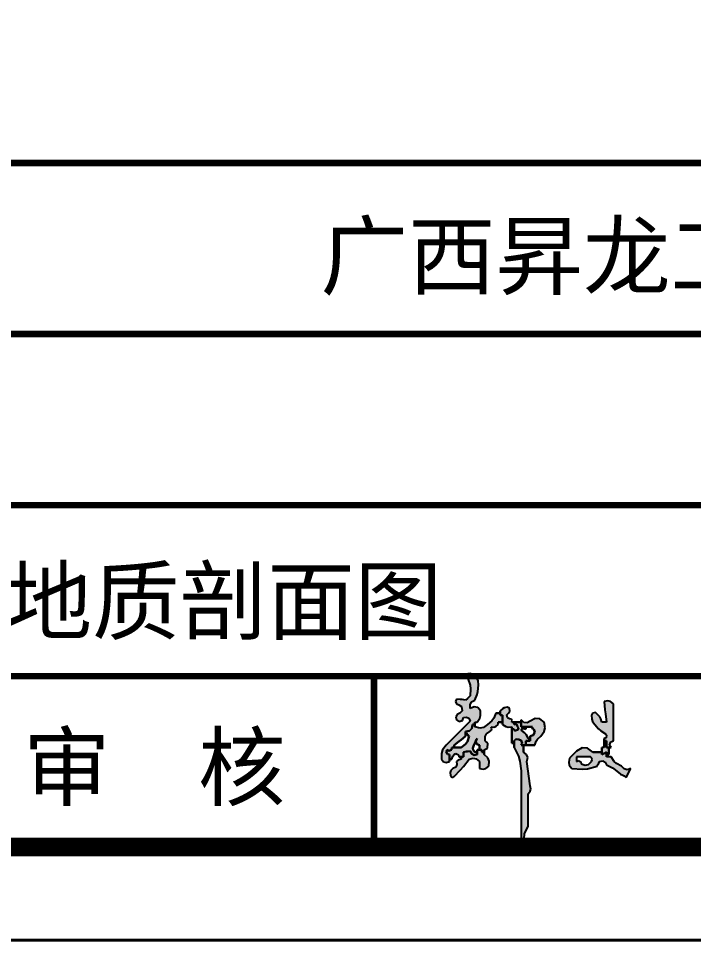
# Model space of a CAD drawing. Header units: millimetres. Extents: x -255 to 9196, y 129 to 426.
# Drawn here: x 2606.48 to 2642.75, y 129.26 to 178.88 of the extents above; entities that cross this region are included whole.
import ezdxf
from ezdxf.enums import TextEntityAlignment as Align

# ---------------------------------------------------------------- set-up
doc = ezdxf.new("R2010")
doc.units = ezdxf.units.MM
doc.layers.add('不打印', color=7, linetype='Continuous', plot=False)
doc.layers.add('地质-图框', color=7, linetype='Continuous')
doc.styles.add('LZ_PMT_LINE', font='SIMSUN_0.TTF', dxfattribs={"height": 2})
doc.styles.get("Standard").update_dxf_attribs({"font": 'simfang_0.ttf', "height": 2.5})

# ---------------------------------------------------------------- blocks, each defined once
blk = doc.blocks.new('zhengyi')
h = blk.add_hatch(color=256)
h.dxf.hatch_style = 1
h.paths.add_polyline_path([(256.6931, 181.627), (256.7081, 181.638), (256.7147, 181.6434), (256.7166, 181.6509), (256.7133, 181.6588), (256.7264, 181.6573), (256.735, 181.6602), (256.7446, 181.6692), (256.7446, 181.6734), (256.7446, 181.6755), (256.7446, 181.6797), (256.7654, 181.6797), (256.7654, 181.7109), (256.7613, 181.7109), (256.7592, 181.7109), (256.755, 181.7109), (256.755, 181.7213), (256.7342, 181.7213), (256.7253, 181.6975), (256.7171, 181.6857), (256.6977, 181.6692), (256.679, 181.6554), (256.6628, 181.6525), (256.6404, 181.6588), (256.6404, 181.6692), (256.63, 181.6692), (256.6264, 181.6519), (256.6161, 181.6415), (256.5987, 181.638), (256.5987, 181.6276), (256.6092, 181.6276), (256.6068, 181.6236), (256.6097, 181.6176), (256.6144, 181.6171), (256.6071, 181.5928), (256.5983, 181.5802), (256.5779, 181.5651), (256.5466, 181.5651), (256.5362, 181.5651), (256.5352, 181.5558), (256.5234, 181.5499), (256.5154, 181.5546), (256.5106, 181.5466), (256.5165, 181.5348), (256.5258, 181.5338), (256.5258, 181.513), (256.5362, 181.513), (256.5387, 181.5219), (256.5409, 181.5264), (256.5466, 181.5338), (256.5547, 181.5386), (256.5665, 181.5326), (256.5675, 181.5234), (256.5883, 181.5234), (256.5883, 181.5317), (256.5883, 181.5359), (256.5883, 181.5442), (256.6007, 181.5469), (256.607, 181.5479), (256.6196, 181.5494), (256.6259, 181.537), (256.6371, 181.5314), (256.6508, 181.5338), (256.6508, 181.5442), (256.6404, 181.5442), (256.633, 181.5545), (256.6316, 181.5633), (256.6352, 181.5755), (256.6414, 181.588), (256.6443, 181.5937), (256.6436, 181.5957), (256.6508, 181.6067), (256.6446, 181.5942), (256.6443, 181.5937), (256.6489, 181.58), (256.6612, 181.5755), (256.6612, 181.5546), (256.6717, 181.5546), (256.6717, 181.5505), (256.6717, 181.5484), (256.6717, 181.5442), (256.6821, 181.5442), (256.6821, 181.5546), (256.6966, 181.563), (256.6993, 181.5846), (256.6873, 181.5963), (256.6871, 181.6149)])
h.paths.add_polyline_path([(256.6664, 181.7317), (256.6531, 181.7455), (256.6375, 181.749), (256.6196, 181.7422), (256.6185, 181.7589), (256.6254, 181.7711), (256.6404, 181.7786), (256.6503, 181.8046), (256.6535, 181.8187), (256.656, 181.8463), (256.6549, 181.8678), (256.6476, 181.881), (256.63, 181.8932), (256.6219, 181.9001), (256.6087, 181.8975), (256.6039, 181.888), (256.6016, 181.884), (256.6045, 181.8781), (256.6092, 181.8776), (256.6189, 181.8476), (256.6211, 181.831), (256.6196, 181.7995), (256.6112, 181.7911), (256.6071, 181.787), (256.5987, 181.7786), (256.5822, 181.7817), (256.5738, 181.7827), (256.5571, 181.7838), (256.553, 181.7734), (256.5573, 181.7625), (256.5675, 181.7578), (256.5804, 181.7507), (256.5831, 181.7317), (256.5727, 181.7213), (256.5602, 181.715), (256.5547, 181.7038), (256.5571, 181.6901), (256.5681, 181.6829), (256.5838, 181.6881), (256.5883, 181.7005), (256.6021, 181.7029), (256.6132, 181.6973), (256.6196, 181.6849), (256.5758, 181.6411), (256.5539, 181.6192), (256.5102, 181.5755), (256.4943, 181.5544), (256.4893, 181.5393), (256.4893, 181.513), (256.4988, 181.5011), (256.5115, 181.4975), (256.5258, 181.5025), (256.5258, 181.5338), (256.5165, 181.5348), (256.5106, 181.5466), (256.5154, 181.5546), (256.5234, 181.5499), (256.5352, 181.5558), (256.5362, 181.5651), (256.5466, 181.5651), (256.5466, 181.5755), (256.5675, 181.5921), (256.5779, 181.6005), (256.5987, 181.6171), (256.5987, 181.6276), (256.5987, 181.638), (256.6161, 181.6415), (256.6264, 181.6519), (256.63, 181.6692), (256.6404, 181.6692), (256.6404, 181.6797), (256.6446, 181.6797), (256.6467, 181.6797), (256.6508, 181.6797), (256.6621, 181.6982), (256.6657, 181.71)])
h.paths.add_polyline_path([(256.6985, 181.5185), (256.6821, 181.5338), (256.6821, 181.5442), (256.6717, 181.5442), (256.6717, 181.5484), (256.6717, 181.5505), (256.6717, 181.5546), (256.6508, 181.5546), (256.6508, 181.5442), (256.6508, 181.5338), (256.6371, 181.5314), (256.6259, 181.537), (256.6196, 181.5494), (256.607, 181.5479), (256.6007, 181.5469), (256.5883, 181.5442), (256.5883, 181.5359), (256.5883, 181.5317), (256.5883, 181.5234), (256.5779, 181.5234), (256.5779, 181.513), (256.5689, 181.5105), (256.5644, 181.5083), (256.5571, 181.5025), (256.5595, 181.4888), (256.5539, 181.4776), (256.5414, 181.4713), (256.5323, 181.4618), (256.5294, 181.4531), (256.531, 181.44), (256.5326, 181.4336), (256.5415, 181.4307), (256.5466, 181.4348), (256.5751, 181.4648), (256.5887, 181.4805), (256.6144, 181.513), (256.6331, 181.5171), (256.646, 181.5142), (256.6612, 181.5025), (256.6612, 181.49), (256.6612, 181.4838), (256.6612, 181.4713), (256.6781, 181.468), (256.6896, 181.4709), (256.7029, 181.4817), (256.7042, 181.5041)])
h.paths.add_polyline_path([(256.8718, 181.6241), (256.8647, 181.6325), (256.8488, 181.6432), (256.8542, 181.6498), (256.8617, 181.6517), (256.8696, 181.6484), (256.8696, 181.6588), (256.8488, 181.6588), (256.8488, 181.6797), (256.8175, 181.6797), (256.8175, 181.6692), (256.8249, 181.6705), (256.8314, 181.6661), (256.8331, 181.6588), (256.8373, 181.6537), (256.8343, 181.6448), (256.8279, 181.6432), (256.8239, 181.6409), (256.8181, 181.6438), (256.8175, 181.6484), (256.8071, 181.6484), (256.8071, 181.5859), (256.8175, 181.5859), (256.8175, 181.5963), (256.8242, 181.6017), (256.8299, 181.6031), (256.8383, 181.6015), (256.8485, 181.5968), (256.8529, 181.5859), (256.8488, 181.5755), (256.8696, 181.5755), (256.8696, 181.5963), (256.8779, 181.5963), (256.8821, 181.5963), (256.8904, 181.5963), (256.8904, 181.6067), (256.88, 181.6067)])
h.paths.add_polyline_path([(256.8314, 181.6661), (256.8249, 181.6705), (256.8175, 181.6692), (256.8175, 181.6797), (256.8071, 181.6797), (256.8083, 181.6871), (256.804, 181.6936), (256.7967, 181.6953), (256.7872, 181.7), (256.7845, 181.7133), (256.7915, 181.7213), (256.7984, 181.7293), (256.7958, 181.7426), (256.7863, 181.7474), (256.7726, 181.7445), (256.7655, 181.7409), (256.755, 181.7317), (256.755, 181.7109), (256.7592, 181.7109), (256.7613, 181.7109), (256.7654, 181.7109), (256.7654, 181.6797), (256.7654, 181.6692), (256.78, 181.6601), (256.79, 181.6576), (256.8071, 181.6588), (256.8071, 181.6484), (256.8175, 181.6484), (256.8181, 181.6438), (256.8239, 181.6409), (256.8279, 181.6432), (256.8343, 181.6448), (256.8373, 181.6537), (256.8331, 181.6588)])
h.paths.add_polyline_path([(256.9529, 181.6797), (256.9333, 181.6953), (256.9124, 181.697), (256.8904, 181.6849), (256.8757, 181.6768), (256.8611, 181.6786), (256.8488, 181.6901), (256.8488, 181.6588), (256.9009, 181.6588), (256.8985, 181.6548), (256.9014, 181.6489), (256.9061, 181.6484), (256.9101, 181.635), (256.9036, 181.622), (256.8904, 181.6171), (256.8904, 181.6067), (256.8904, 181.5963), (256.8821, 181.5963), (256.8779, 181.5963), (256.8696, 181.5963), (256.8696, 181.5755), (256.9113, 181.5755), (256.9168, 181.5943), (256.9228, 181.6039), (256.9373, 181.6171), (256.9534, 181.6373), (256.9577, 181.6543)])
h.paths.add_polyline_path([(256.8792, 181.5198), (256.8738, 181.5341), (256.8592, 181.5442), (256.8592, 181.5755), (256.8488, 181.5755), (256.8529, 181.5859), (256.8485, 181.5968), (256.8383, 181.6015), (256.8299, 181.6031), (256.8242, 181.6017), (256.8175, 181.5963), (256.8175, 181.5859), (256.8175, 181.5651), (256.8372, 181.5262), (256.8438, 181.5041), (256.8488, 181.4609), (256.8488, 181.3234), (256.8488, 181.2546), (256.8488, 181.1171), (256.8571, 181.1171), (256.8613, 181.1171), (256.8696, 181.1171), (256.8621, 181.1541), (256.8646, 181.1764), (256.88, 181.2108), (256.88, 181.2692), (256.88, 181.2983), (256.88, 181.3567), (256.8899, 181.3682), (256.8928, 181.3782), (256.8904, 181.3932), (256.8842, 181.4369), (256.8811, 181.4588), (256.8748, 181.5025)])
h.paths.add_polyline_path([(257.2342, 181.5442), (257.2259, 181.54), (257.2217, 181.538), (257.2134, 181.5338), (257.2134, 181.5442), (257.1717, 181.5442), (257.1488, 181.5623), (257.1241, 181.5641), (257.0988, 181.5494), (257.0863, 181.5369), (257.08, 181.5307), (257.0675, 181.5182), (257.0634, 181.4994), (257.0663, 181.4865), (257.078, 181.4713), (257.1239, 181.4678), (257.1481, 181.47), (257.1926, 181.4817), (257.1967, 181.49), (257.1988, 181.4942), (257.203, 181.5025), (257.2168, 181.5049), (257.2279, 181.4994), (257.2342, 181.4869), (257.261, 181.4733), (257.2739, 181.4647), (257.2967, 181.4452), (257.3081, 181.4409), (257.3137, 181.4376), (257.3228, 181.4296), (257.3311, 181.4463), (257.3353, 181.4546), (257.3436, 181.4713), (257.3275, 181.4654), (257.3134, 181.4689), (257.302, 181.4817), (257.2796, 181.493), (257.269, 181.5025), (257.2551, 181.5234), (257.2467, 181.5234), (257.2426, 181.5234), (257.2342, 181.5234)])
h.paths.add_polyline_path([(257.1677, 181.5176), (257.1695, 181.5106), (257.1665, 181.5025), (257.1531, 181.4888), (257.1376, 181.4853), (257.1196, 181.4921), (257.1186, 181.5014), (257.1068, 181.5073), (257.0988, 181.5025), (257.0988, 181.5109), (257.0988, 181.515), (257.0988, 181.5234), (257.1238, 181.5234), (257.1363, 181.5234), (257.1613, 181.5234)], flags=16)
h.paths.add_polyline_path([(257.2655, 181.663), (257.2655, 181.6963), (257.2655, 181.763), (257.2522, 181.7738), (257.2407, 181.7767), (257.2238, 181.7734), (257.2268, 181.7358), (257.2289, 181.717), (257.2342, 181.6797), (257.2259, 181.6797), (257.2217, 181.6797), (257.2134, 181.6797), (257.2078, 181.6955), (257.2034, 181.7033), (257.1926, 181.7161), (257.1845, 181.7231), (257.1712, 181.7204), (257.1665, 181.7109), (257.1673, 181.6931), (257.171, 181.6831), (257.1821, 181.6692), (257.1979, 181.6497), (257.2078, 181.6409), (257.229, 181.6276), (257.2347, 181.6211), (257.2319, 181.6097), (257.2238, 181.6067), (257.2238, 181.5963), (257.2342, 181.5963), (257.2342, 181.5838), (257.2342, 181.5776), (257.2342, 181.5651), (257.2551, 181.5651), (257.2479, 181.5761), (257.2531, 181.5918), (257.2655, 181.5963)])
h.paths.add_polyline_path([(257.2447, 181.5651), (257.2342, 181.5651), (257.2342, 181.5776), (257.2342, 181.5838), (257.2342, 181.5963), (257.2238, 181.5963), (257.2238, 181.5651), (257.2197, 181.5651), (257.2176, 181.5651), (257.2134, 181.5651), (257.2134, 181.5338), (257.2217, 181.538), (257.2259, 181.54), (257.2342, 181.5442), (257.2342, 181.5338), (257.2447, 181.5338)])
for p, q in [((256.6087, 181.8975), (256.6039, 181.888)), ((256.6219, 181.9001), (256.6087, 181.8975)), ((256.63, 181.8932), (256.6219, 181.9001)), ((256.6476, 181.881), (256.63, 181.8932)), ((256.6039, 181.888), (256.6016, 181.884)), ((256.6016, 181.884), (256.6045, 181.8781)), ((256.6045, 181.8781), (256.6092, 181.8776)), ((256.6092, 181.8776), (256.6189, 181.8476)), ((256.6549, 181.8678), (256.6476, 181.881)), ((256.656, 181.8463), (256.6549, 181.8678)), ((256.6189, 181.8476), (256.6211, 181.831)), ((256.6211, 181.831), (256.6196, 181.7995)), ((256.6503, 181.8046), (256.6535, 181.8187)), ((256.6535, 181.8187), (256.656, 181.8463)), ((256.5571, 181.7838), (256.553, 181.7734)), ((256.553, 181.7734), (256.5573, 181.7625)), ((256.5738, 181.7827), (256.5571, 181.7838)), ((256.5822, 181.7817), (256.5738, 181.7827)), ((256.5987, 181.7786), (256.5822, 181.7817)), ((256.6071, 181.787), (256.5987, 181.7786)), ((256.6112, 181.7911), (256.6071, 181.787)), ((256.6196, 181.7995), (256.6112, 181.7911)), ((256.6185, 181.7589), (256.6254, 181.7711)), ((256.6254, 181.7711), (256.6404, 181.7786)), ((256.6404, 181.7786), (256.6503, 181.8046)), ((257.2407, 181.7767), (257.2238, 181.7734)), ((257.2238, 181.7734), (257.2268, 181.7358)), ((257.2522, 181.7738), (257.2407, 181.7767)), ((257.2655, 181.763), (257.2522, 181.7738)), ((256.5573, 181.7625), (256.5675, 181.7578)), ((256.5675, 181.7578), (256.5804, 181.7507)), ((256.5831, 181.7317), (256.5727, 181.7213)), ((256.5804, 181.7507), (256.5831, 181.7317)), ((256.6196, 181.7422), (256.6185, 181.7589)), ((256.6375, 181.749), (256.6196, 181.7422)), ((256.6531, 181.7455), (256.6375, 181.749)), ((256.6664, 181.7317), (256.6531, 181.7455)), ((256.6657, 181.71), (256.6664, 181.7317)), ((256.7655, 181.7409), (256.755, 181.7317)), ((256.755, 181.7317), (256.755, 181.7109)), ((256.755, 181.7109), (256.755, 181.7317)), ((256.755, 181.7317), (256.755, 181.7109)), ((256.7726, 181.7445), (256.7655, 181.7409)), ((256.7863, 181.7474), (256.7726, 181.7445)), ((256.7958, 181.7426), (256.7863, 181.7474)), ((256.7915, 181.7213), (256.7984, 181.7293)), ((256.7984, 181.7293), (256.7958, 181.7426)), ((257.2268, 181.7358), (257.2289, 181.717)), ((257.2655, 181.6963), (257.2655, 181.763)), ((256.5602, 181.715), (256.5547, 181.7038)), ((256.5547, 181.7038), (256.5571, 181.6901)), ((256.5571, 181.6901), (256.5681, 181.6829)), ((256.5727, 181.7213), (256.5602, 181.715)), ((256.5681, 181.6829), (256.5838, 181.6881)), ((256.6196, 181.6849), (256.5758, 181.6411)), ((256.5838, 181.6881), (256.5883, 181.7005)), ((256.5883, 181.7005), (256.6021, 181.7029)), ((256.6021, 181.7029), (256.6132, 181.6973)), ((256.6132, 181.6973), (256.6196, 181.6849)), ((256.6508, 181.6797), (256.6621, 181.6982)), ((256.6621, 181.6982), (256.6657, 181.71)), ((256.7171, 181.6857), (256.6977, 181.6692)), ((256.7253, 181.6975), (256.7171, 181.6857)), ((256.7342, 181.7213), (256.7253, 181.6975)), ((256.755, 181.7213), (256.7342, 181.7213)), ((256.7342, 181.7213), (256.755, 181.7213)), ((256.755, 181.7213), (256.7342, 181.7213)), ((256.755, 181.7109), (256.755, 181.7213)), ((256.755, 181.7213), (256.755, 181.7109)), ((256.755, 181.7109), (256.755, 181.7213)), ((256.755, 181.7109), (256.7592, 181.7109)), ((256.7592, 181.7109), (256.755, 181.7109)), ((256.7592, 181.7109), (256.7613, 181.7109)), ((256.7613, 181.7109), (256.7592, 181.7109)), ((256.7613, 181.7109), (256.7654, 181.7109)), ((256.7654, 181.7109), (256.7613, 181.7109)), ((256.7654, 181.7109), (256.7654, 181.6692)), ((256.7654, 181.6692), (256.7654, 181.7109)), ((256.7654, 181.7109), (256.7654, 181.6692)), ((256.7654, 181.6797), (256.7654, 181.7109)), ((256.7654, 181.7109), (256.7654, 181.6797)), ((256.7654, 181.6797), (256.7654, 181.7109)), ((256.7845, 181.7133), (256.7915, 181.7213)), ((256.7872, 181.7), (256.7845, 181.7133)), ((256.7967, 181.6953), (256.7872, 181.7)), ((256.804, 181.6936), (256.7967, 181.6953)), ((256.8083, 181.6871), (256.804, 181.6936)), ((256.8071, 181.6797), (256.8083, 181.6871)), ((256.8611, 181.6786), (256.8488, 181.6901)), ((256.8488, 181.6901), (256.8488, 181.6588)), ((256.8488, 181.6588), (256.8488, 181.6901)), ((256.8488, 181.6901), (256.8488, 181.6588)), ((256.8904, 181.6849), (256.8757, 181.6768)), ((256.9124, 181.697), (256.8904, 181.6849)), ((256.9333, 181.6953), (256.9124, 181.697)), ((256.9529, 181.6797), (256.9333, 181.6953)), ((257.1712, 181.7204), (257.1665, 181.7109)), ((257.1665, 181.7109), (257.1673, 181.6931)), ((257.1673, 181.6931), (257.171, 181.6831)), ((257.171, 181.6831), (257.1821, 181.6692)), ((257.1845, 181.7231), (257.1712, 181.7204)), ((257.1926, 181.7161), (257.1845, 181.7231)), ((257.2034, 181.7033), (257.1926, 181.7161)), ((257.2078, 181.6955), (257.2034, 181.7033)), ((257.2134, 181.6797), (257.2078, 181.6955)), ((257.2289, 181.717), (257.2342, 181.6797)), ((257.2655, 181.663), (257.2655, 181.6963)), ((256.5758, 181.6411), (256.5539, 181.6192)), ((256.6161, 181.6415), (256.5987, 181.638)), ((256.5987, 181.638), (256.6161, 181.6415)), ((256.6264, 181.6519), (256.6161, 181.6415)), ((256.6161, 181.6415), (256.6264, 181.6519)), ((256.63, 181.6692), (256.6264, 181.6519)), ((256.6264, 181.6519), (256.63, 181.6692)), ((256.6404, 181.6692), (256.63, 181.6692)), ((256.63, 181.6692), (256.6404, 181.6692)), ((256.6404, 181.6692), (256.63, 181.6692)), ((256.63, 181.6692), (256.6404, 181.6692)), ((256.6404, 181.6692), (256.63, 181.6692)), ((256.63, 181.6692), (256.6404, 181.6692)), ((256.6404, 181.6692), (256.6404, 181.6797)), ((256.6404, 181.6797), (256.6404, 181.6692)), ((256.6404, 181.6692), (256.6404, 181.6797)), ((256.6404, 181.6797), (256.6446, 181.6797)), ((256.6404, 181.6588), (256.6404, 181.6692)), ((256.6404, 181.6692), (256.6404, 181.6588)), ((256.6404, 181.6588), (256.6404, 181.6692)), ((256.6628, 181.6525), (256.6404, 181.6588)), ((256.6446, 181.6797), (256.6467, 181.6797)), ((256.6467, 181.6797), (256.6508, 181.6797)), ((256.679, 181.6554), (256.6628, 181.6525)), ((256.6977, 181.6692), (256.679, 181.6554)), ((256.7081, 181.638), (256.7147, 181.6434)), ((256.7166, 181.6509), (256.7133, 181.6588)), ((256.7133, 181.6588), (256.7264, 181.6573)), ((256.7147, 181.6434), (256.7166, 181.6509)), ((256.7264, 181.6573), (256.735, 181.6602)), ((256.735, 181.6602), (256.7446, 181.6692)), ((256.7446, 181.6755), (256.7446, 181.6797)), ((256.7446, 181.6797), (256.7654, 181.6797)), ((256.7654, 181.6797), (256.7446, 181.6797)), ((256.7446, 181.6797), (256.7654, 181.6797)), ((256.7446, 181.6734), (256.7446, 181.6755)), ((256.7446, 181.6692), (256.7446, 181.6734)), ((256.7654, 181.6692), (256.78, 181.6601)), ((256.78, 181.6601), (256.79, 181.6576)), ((256.79, 181.6576), (256.8071, 181.6588)), ((256.8175, 181.6797), (256.8071, 181.6797)), ((256.8071, 181.6797), (256.8175, 181.6797)), ((256.8175, 181.6797), (256.8071, 181.6797)), ((256.8071, 181.6588), (256.8071, 181.6484)), ((256.8071, 181.6484), (256.8071, 181.6588)), ((256.8071, 181.6588), (256.8071, 181.6484)), ((256.8175, 181.6484), (256.8071, 181.6484)), ((256.8071, 181.6484), (256.8175, 181.6484)), ((256.8175, 181.6484), (256.8071, 181.6484)), ((256.8071, 181.6484), (256.8071, 181.5859)), ((256.8071, 181.5859), (256.8071, 181.6484)), ((256.8071, 181.6484), (256.8071, 181.5859)), ((256.8071, 181.6484), (256.8175, 181.6484)), ((256.8175, 181.6484), (256.8071, 181.6484)), ((256.8071, 181.6484), (256.8175, 181.6484)), ((256.8488, 181.6797), (256.8175, 181.6797)), ((256.8175, 181.6797), (256.8488, 181.6797)), ((256.8488, 181.6797), (256.8175, 181.6797)), ((256.8175, 181.6797), (256.8175, 181.6692)), ((256.8175, 181.6692), (256.8175, 181.6797)), ((256.8175, 181.6797), (256.8175, 181.6692)), ((256.8175, 181.6692), (256.8175, 181.6797)), ((256.8175, 181.6797), (256.8175, 181.6692)), ((256.8175, 181.6692), (256.8175, 181.6797)), ((256.8175, 181.6692), (256.8249, 181.6705)), ((256.8249, 181.6705), (256.8175, 181.6692)), ((256.8181, 181.6438), (256.8175, 181.6484)), ((256.8175, 181.6484), (256.8181, 181.6438)), ((256.8239, 181.6409), (256.8181, 181.6438)), ((256.8181, 181.6438), (256.8239, 181.6409)), ((256.8279, 181.6432), (256.8239, 181.6409)), ((256.8239, 181.6409), (256.8279, 181.6432)), ((256.8249, 181.6705), (256.8314, 181.6661)), ((256.8314, 181.6661), (256.8249, 181.6705)), ((256.8343, 181.6448), (256.8279, 181.6432)), ((256.8279, 181.6432), (256.8343, 181.6448)), ((256.8314, 181.6661), (256.8331, 181.6588)), ((256.8331, 181.6588), (256.8314, 181.6661)), ((256.8331, 181.6588), (256.8373, 181.6537)), ((256.8373, 181.6537), (256.8331, 181.6588)), ((256.8373, 181.6537), (256.8343, 181.6448)), ((256.8343, 181.6448), (256.8373, 181.6537)), ((256.8488, 181.6588), (256.8488, 181.6797)), ((256.8488, 181.6797), (256.8488, 181.6588)), ((256.8488, 181.6588), (256.8488, 181.6797)), ((256.8696, 181.6588), (256.8488, 181.6588)), ((256.8488, 181.6588), (256.8696, 181.6588)), ((256.8696, 181.6588), (256.8488, 181.6588)), ((256.8488, 181.6588), (256.9009, 181.6588)), ((256.9009, 181.6588), (256.8488, 181.6588)), ((256.8488, 181.6588), (256.9009, 181.6588)), ((256.8488, 181.6432), (256.8542, 181.6498)), ((256.8542, 181.6498), (256.8488, 181.6432)), ((256.8647, 181.6325), (256.8488, 181.6432)), ((256.8488, 181.6432), (256.8647, 181.6325)), ((256.8542, 181.6498), (256.8617, 181.6517)), ((256.8617, 181.6517), (256.8542, 181.6498)), ((256.8757, 181.6768), (256.8611, 181.6786)), ((256.8617, 181.6517), (256.8696, 181.6484)), ((256.8696, 181.6484), (256.8617, 181.6517)), ((256.8696, 181.6484), (256.8696, 181.6588)), ((256.8696, 181.6588), (256.8696, 181.6484)), ((256.8696, 181.6484), (256.8696, 181.6588)), ((256.9009, 181.6588), (256.8696, 181.6588)), ((256.8696, 181.6588), (256.9009, 181.6588)), ((256.9009, 181.6588), (256.8696, 181.6588)), ((256.8696, 181.6588), (256.8696, 181.6484)), ((256.8696, 181.6484), (256.8696, 181.6588)), ((256.8696, 181.6588), (256.8696, 181.6484)), ((256.9009, 181.6588), (256.8985, 181.6548)), ((256.8985, 181.6548), (256.9009, 181.6588)), ((256.8985, 181.6548), (256.9014, 181.6489)), ((256.9014, 181.6489), (256.8985, 181.6548)), ((256.9014, 181.6489), (256.9061, 181.6484)), ((256.9061, 181.6484), (256.9014, 181.6489)), ((256.9061, 181.6484), (256.9101, 181.635)), ((256.9101, 181.635), (256.9061, 181.6484)), ((256.9577, 181.6543), (256.9529, 181.6797)), ((256.9534, 181.6373), (256.9577, 181.6543)), ((257.1821, 181.6692), (257.1979, 181.6497)), ((257.1979, 181.6497), (257.2078, 181.6409)), ((257.2078, 181.6409), (257.229, 181.6276)), ((257.2217, 181.6797), (257.2134, 181.6797)), ((257.2259, 181.6797), (257.2217, 181.6797)), ((257.2342, 181.6797), (257.2259, 181.6797)), ((257.2655, 181.5963), (257.2655, 181.663)), ((256.5539, 181.6192), (256.5102, 181.5755)), ((256.5675, 181.5921), (256.5779, 181.6005)), ((256.5779, 181.6005), (256.5675, 181.5921)), ((256.5779, 181.6005), (256.5987, 181.6171)), ((256.5987, 181.6171), (256.5779, 181.6005)), ((256.5987, 181.638), (256.5987, 181.6276)), ((256.5987, 181.6276), (256.5987, 181.638)), ((256.5987, 181.638), (256.5987, 181.6276)), ((256.5987, 181.6171), (256.5987, 181.638)), ((256.5987, 181.638), (256.5987, 181.6171)), ((256.5987, 181.6171), (256.5987, 181.638)), ((256.5987, 181.6276), (256.6092, 181.6276)), ((256.6092, 181.6276), (256.5987, 181.6276)), ((256.5987, 181.6276), (256.6092, 181.6276)), ((256.6092, 181.6276), (256.5987, 181.6276)), ((256.5987, 181.6276), (256.6092, 181.6276)), ((256.6092, 181.6276), (256.5987, 181.6276)), ((256.5987, 181.6276), (256.5987, 181.6171)), ((256.5987, 181.6171), (256.5987, 181.6276)), ((256.5987, 181.6276), (256.5987, 181.6171)), ((256.6092, 181.6276), (256.6068, 181.6236)), ((256.6068, 181.6236), (256.6092, 181.6276)), ((256.6068, 181.6236), (256.6097, 181.6176)), ((256.6097, 181.6176), (256.6068, 181.6236)), ((256.6144, 181.6171), (256.6071, 181.5928)), ((256.6071, 181.5928), (256.6144, 181.6171)), ((256.6097, 181.6176), (256.6144, 181.6171)), ((256.6144, 181.6171), (256.6097, 181.6176)), ((256.6508, 181.6067), (256.6436, 181.5957)), ((256.6436, 181.5957), (256.6508, 181.6067)), ((256.6446, 181.5942), (256.6508, 181.6067)), ((256.6508, 181.6067), (256.6446, 181.5942)), ((256.6871, 181.6149), (256.6931, 181.627)), ((256.6873, 181.5963), (256.6871, 181.6149)), ((256.6931, 181.627), (256.7081, 181.638)), ((256.8242, 181.6017), (256.8175, 181.5963)), ((256.8175, 181.5963), (256.8242, 181.6017)), ((256.8299, 181.6031), (256.8242, 181.6017)), ((256.8242, 181.6017), (256.8299, 181.6031)), ((256.8383, 181.6015), (256.8299, 181.6031)), ((256.8299, 181.6031), (256.8383, 181.6015)), ((256.8485, 181.5968), (256.8383, 181.6015)), ((256.8383, 181.6015), (256.8485, 181.5968)), ((256.8718, 181.6241), (256.8647, 181.6325)), ((256.8647, 181.6325), (256.8718, 181.6241)), ((256.88, 181.6067), (256.8718, 181.6241)), ((256.8718, 181.6241), (256.88, 181.6067)), ((256.8904, 181.6067), (256.88, 181.6067)), ((256.88, 181.6067), (256.8904, 181.6067)), ((256.8904, 181.6067), (256.88, 181.6067)), ((256.88, 181.6067), (256.8904, 181.6067)), ((256.8904, 181.6067), (256.88, 181.6067)), ((256.88, 181.6067), (256.8904, 181.6067)), ((256.9036, 181.622), (256.8904, 181.6171)), ((256.8904, 181.6171), (256.9036, 181.622)), ((256.8904, 181.6171), (256.8904, 181.5963)), ((256.8904, 181.5963), (256.8904, 181.6171)), ((256.8904, 181.6171), (256.8904, 181.5963)), ((256.8904, 181.6067), (256.8904, 181.6171)), ((256.8904, 181.6171), (256.8904, 181.6067)), ((256.8904, 181.6067), (256.8904, 181.6171)), ((256.8904, 181.5963), (256.8904, 181.6067)), ((256.8904, 181.6067), (256.8904, 181.5963)), ((256.8904, 181.5963), (256.8904, 181.6067)), ((256.9101, 181.635), (256.9036, 181.622)), ((256.9036, 181.622), (256.9101, 181.635)), ((256.9168, 181.5943), (256.9228, 181.6039)), ((256.9228, 181.6039), (256.9373, 181.6171)), ((256.9373, 181.6171), (256.9534, 181.6373)), ((257.2319, 181.6097), (257.2238, 181.6067)), ((257.2238, 181.6067), (257.2238, 181.5963)), ((257.2238, 181.5963), (257.2238, 181.6067)), ((257.2238, 181.6067), (257.2238, 181.5963)), ((257.229, 181.6276), (257.2347, 181.6211)), ((257.2347, 181.6211), (257.2319, 181.6097)), ((256.5102, 181.5755), (256.4943, 181.5544)), ((256.5362, 181.5651), (256.5352, 181.5558)), ((256.5352, 181.5558), (256.5362, 181.5651)), ((256.5779, 181.5651), (256.5362, 181.5651)), ((256.5362, 181.5651), (256.5779, 181.5651)), ((256.5779, 181.5651), (256.5362, 181.5651)), ((256.5362, 181.5651), (256.5466, 181.5651)), ((256.5466, 181.5651), (256.5362, 181.5651)), ((256.5362, 181.5651), (256.5466, 181.5651)), ((256.5466, 181.5755), (256.5675, 181.5921)), ((256.5675, 181.5921), (256.5466, 181.5755)), ((256.5466, 181.5651), (256.5466, 181.5755)), ((256.5466, 181.5755), (256.5466, 181.5651)), ((256.5466, 181.5651), (256.5466, 181.5755)), ((256.5466, 181.5755), (256.5466, 181.5651)), ((256.5466, 181.5651), (256.5466, 181.5755)), ((256.5466, 181.5755), (256.5466, 181.5651)), ((256.5466, 181.5651), (256.5779, 181.5651)), ((256.5779, 181.5651), (256.5466, 181.5651)), ((256.5466, 181.5651), (256.5779, 181.5651)), ((256.5983, 181.5802), (256.5779, 181.5651)), ((256.5779, 181.5651), (256.5983, 181.5802)), ((256.6071, 181.5928), (256.5983, 181.5802)), ((256.5983, 181.5802), (256.6071, 181.5928)), ((256.6316, 181.5633), (256.6352, 181.5755)), ((256.6352, 181.5755), (256.6316, 181.5633)), ((256.633, 181.5545), (256.6316, 181.5633)), ((256.6316, 181.5633), (256.633, 181.5545)), ((256.6352, 181.5755), (256.6414, 181.588)), ((256.6414, 181.588), (256.6352, 181.5755)), ((256.6414, 181.588), (256.6446, 181.5942)), ((256.6446, 181.5942), (256.6414, 181.588)), ((256.6436, 181.5957), (256.6489, 181.58)), ((256.6489, 181.58), (256.6436, 181.5957)), ((256.6489, 181.58), (256.6612, 181.5755)), ((256.6612, 181.5755), (256.6489, 181.58)), ((256.6612, 181.5755), (256.6612, 181.5546)), ((256.6612, 181.5546), (256.6612, 181.5755)), ((256.6612, 181.5755), (256.6612, 181.5546)), ((256.6612, 181.5546), (256.6612, 181.5755)), ((256.6612, 181.5755), (256.6612, 181.5546)), ((256.6612, 181.5546), (256.6612, 181.5755)), ((256.6821, 181.5546), (256.6966, 181.563)), ((256.6993, 181.5846), (256.6873, 181.5963)), ((256.6966, 181.563), (256.6993, 181.5846)), ((256.8071, 181.5859), (256.8175, 181.5859)), ((256.8175, 181.5859), (256.8071, 181.5859)), ((256.8071, 181.5859), (256.8175, 181.5859)), ((256.8175, 181.5963), (256.8175, 181.5651)), ((256.8175, 181.5651), (256.8175, 181.5963)), ((256.8175, 181.5963), (256.8175, 181.5651)), ((256.8175, 181.5859), (256.8175, 181.5963)), ((256.8175, 181.5963), (256.8175, 181.5859)), ((256.8175, 181.5859), (256.8175, 181.5963)), ((256.8175, 181.5651), (256.8372, 181.5262)), ((256.8529, 181.5859), (256.8485, 181.5968)), ((256.8485, 181.5968), (256.8529, 181.5859)), ((256.8488, 181.5755), (256.8529, 181.5859)), ((256.8529, 181.5859), (256.8488, 181.5755)), ((256.8592, 181.5755), (256.8488, 181.5755)), ((256.8488, 181.5755), (256.8592, 181.5755)), ((256.8592, 181.5755), (256.8488, 181.5755)), ((256.8488, 181.5755), (256.8696, 181.5755)), ((256.8696, 181.5755), (256.8488, 181.5755)), ((256.8488, 181.5755), (256.8696, 181.5755)), ((256.8592, 181.5442), (256.8592, 181.5755)), ((256.8592, 181.5755), (256.8592, 181.5442)), ((256.8592, 181.5442), (256.8592, 181.5755)), ((256.8696, 181.5755), (256.8696, 181.5963)), ((256.8696, 181.5963), (256.8696, 181.5755)), ((256.8696, 181.5755), (256.8696, 181.5963)), ((256.8696, 181.5963), (256.8779, 181.5963)), ((256.8779, 181.5963), (256.8696, 181.5963)), ((256.8696, 181.5963), (256.8696, 181.5755)), ((256.8696, 181.5755), (256.8696, 181.5963)), ((256.8696, 181.5963), (256.8696, 181.5755)), ((256.8696, 181.5755), (256.9113, 181.5755)), ((256.9113, 181.5755), (256.8696, 181.5755)), ((256.8696, 181.5755), (256.9113, 181.5755)), ((256.8779, 181.5963), (256.8821, 181.5963)), ((256.8821, 181.5963), (256.8779, 181.5963)), ((256.8821, 181.5963), (256.8904, 181.5963)), ((256.8904, 181.5963), (256.8821, 181.5963)), ((256.9113, 181.5755), (256.9168, 181.5943)), ((257.1241, 181.5641), (257.0988, 181.5494)), ((257.1488, 181.5623), (257.1241, 181.5641)), ((257.1717, 181.5442), (257.1488, 181.5623)), ((257.2176, 181.5651), (257.2134, 181.5651)), ((257.2134, 181.5651), (257.2134, 181.5338)), ((257.2134, 181.5338), (257.2134, 181.5651)), ((257.2134, 181.5651), (257.2134, 181.5338)), ((257.2197, 181.5651), (257.2176, 181.5651)), ((257.2238, 181.5651), (257.2197, 181.5651)), ((257.2342, 181.5963), (257.2238, 181.5963)), ((257.2238, 181.5963), (257.2342, 181.5963)), ((257.2342, 181.5963), (257.2238, 181.5963)), ((257.2238, 181.5963), (257.2238, 181.5651)), ((257.2238, 181.5651), (257.2238, 181.5963)), ((257.2238, 181.5963), (257.2238, 181.5651)), ((257.2238, 181.5963), (257.2342, 181.5963)), ((257.2342, 181.5963), (257.2238, 181.5963)), ((257.2238, 181.5963), (257.2342, 181.5963)), ((257.2342, 181.5838), (257.2342, 181.5963)), ((257.2342, 181.5963), (257.2342, 181.5838)), ((257.2342, 181.5776), (257.2342, 181.5838)), ((257.2342, 181.5838), (257.2342, 181.5776)), ((257.2342, 181.5651), (257.2342, 181.5776)), ((257.2342, 181.5776), (257.2342, 181.5651)), ((257.2447, 181.5651), (257.2342, 181.5651)), ((257.2342, 181.5651), (257.2447, 181.5651)), ((257.2447, 181.5651), (257.2342, 181.5651)), ((257.2342, 181.5651), (257.2551, 181.5651)), ((257.2551, 181.5651), (257.2342, 181.5651)), ((257.2342, 181.5651), (257.2551, 181.5651)), ((257.2447, 181.5338), (257.2447, 181.5651)), ((257.2447, 181.5651), (257.2447, 181.5338)), ((257.2447, 181.5338), (257.2447, 181.5651)), ((257.2479, 181.5761), (257.2531, 181.5918)), ((257.2551, 181.5651), (257.2479, 181.5761)), ((257.2531, 181.5918), (257.2655, 181.5963)), ((256.4943, 181.5544), (256.4893, 181.5393)), ((256.4893, 181.5393), (256.4893, 181.513)), ((256.5154, 181.5546), (256.5106, 181.5466)), ((256.5106, 181.5466), (256.5154, 181.5546)), ((256.5106, 181.5466), (256.5165, 181.5348)), ((256.5165, 181.5348), (256.5106, 181.5466)), ((256.5234, 181.5499), (256.5154, 181.5546)), ((256.5154, 181.5546), (256.5234, 181.5499)), ((256.5165, 181.5348), (256.5258, 181.5338)), ((256.5258, 181.5338), (256.5165, 181.5348)), ((256.5352, 181.5558), (256.5234, 181.5499)), ((256.5234, 181.5499), (256.5352, 181.5558)), ((256.5258, 181.5338), (256.5258, 181.513)), ((256.5258, 181.513), (256.5258, 181.5338)), ((256.5258, 181.5338), (256.5258, 181.513)), ((256.5258, 181.5025), (256.5258, 181.5338)), ((256.5258, 181.5338), (256.5258, 181.5025)), ((256.5258, 181.5025), (256.5258, 181.5338)), ((256.5362, 181.513), (256.5387, 181.5219)), ((256.5387, 181.5219), (256.5409, 181.5264)), ((256.5409, 181.5264), (256.5466, 181.5338)), ((256.5466, 181.5338), (256.5547, 181.5386)), ((256.5547, 181.5386), (256.5665, 181.5326)), ((256.5665, 181.5326), (256.5675, 181.5234)), ((256.5675, 181.5234), (256.5883, 181.5234)), ((256.5883, 181.5234), (256.5675, 181.5234)), ((256.5675, 181.5234), (256.5883, 181.5234)), ((256.5883, 181.5234), (256.5779, 181.5234)), ((256.5779, 181.5234), (256.5883, 181.5234)), ((256.5883, 181.5234), (256.5779, 181.5234)), ((256.5779, 181.5234), (256.5779, 181.513)), ((256.5779, 181.513), (256.5779, 181.5234)), ((256.5779, 181.5234), (256.5779, 181.513)), ((256.5883, 181.5442), (256.6007, 181.5469)), ((256.6007, 181.5469), (256.5883, 181.5442)), ((256.5883, 181.5359), (256.5883, 181.5442)), ((256.5883, 181.5442), (256.5883, 181.5359)), ((256.5883, 181.5317), (256.5883, 181.5359)), ((256.5883, 181.5359), (256.5883, 181.5317)), ((256.5883, 181.5234), (256.5883, 181.5317)), ((256.5883, 181.5317), (256.5883, 181.5234)), ((256.6007, 181.5469), (256.607, 181.5479)), ((256.607, 181.5479), (256.6007, 181.5469)), ((256.607, 181.5479), (256.6196, 181.5494)), ((256.6196, 181.5494), (256.607, 181.5479)), ((256.6144, 181.513), (256.6331, 181.5171)), ((256.6196, 181.5494), (256.6259, 181.537)), ((256.6259, 181.537), (256.6196, 181.5494)), ((256.6259, 181.537), (256.6371, 181.5314)), ((256.6371, 181.5314), (256.6259, 181.537)), ((256.6404, 181.5442), (256.633, 181.5545)), ((256.633, 181.5545), (256.6404, 181.5442)), ((256.6331, 181.5171), (256.646, 181.5142)), ((256.6371, 181.5314), (256.6508, 181.5338)), ((256.6508, 181.5338), (256.6371, 181.5314)), ((256.6508, 181.5442), (256.6404, 181.5442)), ((256.6404, 181.5442), (256.6508, 181.5442)), ((256.6508, 181.5442), (256.6404, 181.5442)), ((256.6404, 181.5442), (256.6508, 181.5442)), ((256.6508, 181.5442), (256.6404, 181.5442)), ((256.6404, 181.5442), (256.6508, 181.5442)), ((256.6717, 181.5546), (256.6508, 181.5546)), ((256.6508, 181.5546), (256.6717, 181.5546)), ((256.6717, 181.5546), (256.6508, 181.5546)), ((256.6508, 181.5546), (256.6508, 181.5338)), ((256.6508, 181.5338), (256.6508, 181.5546)), ((256.6508, 181.5546), (256.6508, 181.5338)), ((256.6508, 181.5442), (256.6508, 181.5546)), ((256.6508, 181.5546), (256.6508, 181.5442)), ((256.6508, 181.5442), (256.6508, 181.5546)), ((256.6508, 181.5546), (256.6612, 181.5546)), ((256.6612, 181.5546), (256.6508, 181.5546)), ((256.6508, 181.5546), (256.6612, 181.5546)), ((256.6508, 181.5338), (256.6508, 181.5442)), ((256.6508, 181.5442), (256.6508, 181.5338)), ((256.6508, 181.5338), (256.6508, 181.5442)), ((256.6612, 181.5546), (256.6717, 181.5546)), ((256.6717, 181.5546), (256.6612, 181.5546)), ((256.6612, 181.5546), (256.6717, 181.5546)), ((256.6717, 181.5546), (256.6717, 181.5505)), ((256.6717, 181.5505), (256.6717, 181.5546)), ((256.6717, 181.5505), (256.6717, 181.5484)), ((256.6717, 181.5484), (256.6717, 181.5505)), ((256.6717, 181.5484), (256.6717, 181.5442)), ((256.6717, 181.5442), (256.6717, 181.5484)), ((256.6717, 181.5442), (256.6821, 181.5442)), ((256.6821, 181.5442), (256.6717, 181.5442)), ((256.6717, 181.5442), (256.6821, 181.5442)), ((256.6821, 181.5442), (256.6717, 181.5442)), ((256.6717, 181.5442), (256.6821, 181.5442)), ((256.6821, 181.5442), (256.6717, 181.5442)), ((256.6821, 181.5442), (256.6821, 181.5546)), ((256.6821, 181.5546), (256.6821, 181.5442)), ((256.6821, 181.5442), (256.6821, 181.5546)), ((256.6821, 181.5338), (256.6821, 181.5442)), ((256.6821, 181.5442), (256.6821, 181.5338)), ((256.6821, 181.5338), (256.6821, 181.5442)), ((256.6985, 181.5185), (256.6821, 181.5338)), ((256.7042, 181.5041), (256.6985, 181.5185)), ((256.8372, 181.5262), (256.8438, 181.5041)), ((256.8738, 181.5341), (256.8592, 181.5442)), ((256.8792, 181.5198), (256.8738, 181.5341)), ((256.8748, 181.5025), (256.8792, 181.5198)), ((257.0675, 181.5182), (257.0634, 181.4994)), ((257.08, 181.5307), (257.0675, 181.5182)), ((257.0863, 181.5369), (257.08, 181.5307)), ((257.0988, 181.5494), (257.0863, 181.5369)), ((257.1238, 181.5234), (257.0988, 181.5234)), ((257.0988, 181.5234), (257.0988, 181.515)), ((257.0988, 181.515), (257.0988, 181.5109)), ((257.1363, 181.5234), (257.1238, 181.5234)), ((257.1613, 181.5234), (257.1363, 181.5234)), ((257.1677, 181.5176), (257.1613, 181.5234)), ((257.1695, 181.5106), (257.1677, 181.5176)), ((257.2134, 181.5442), (257.1717, 181.5442)), ((257.1717, 181.5442), (257.2134, 181.5442)), ((257.2134, 181.5442), (257.1717, 181.5442)), ((257.2134, 181.5338), (257.2134, 181.5442)), ((257.2134, 181.5442), (257.2134, 181.5338)), ((257.2134, 181.5338), (257.2134, 181.5442)), ((257.2217, 181.538), (257.2134, 181.5338)), ((257.2134, 181.5338), (257.2217, 181.538)), ((257.2259, 181.54), (257.2217, 181.538)), ((257.2217, 181.538), (257.2259, 181.54)), ((257.2342, 181.5442), (257.2259, 181.54)), ((257.2259, 181.54), (257.2342, 181.5442)), ((257.2342, 181.5234), (257.2342, 181.5442)), ((257.2342, 181.5442), (257.2342, 181.5234)), ((257.2342, 181.5234), (257.2342, 181.5442)), ((257.2342, 181.5442), (257.2342, 181.5338)), ((257.2342, 181.5338), (257.2342, 181.5442)), ((257.2342, 181.5442), (257.2342, 181.5338)), ((257.2342, 181.5338), (257.2447, 181.5338)), ((257.2447, 181.5338), (257.2342, 181.5338)), ((257.2342, 181.5338), (257.2447, 181.5338)), ((257.2426, 181.5234), (257.2342, 181.5234)), ((257.2467, 181.5234), (257.2426, 181.5234)), ((257.2551, 181.5234), (257.2467, 181.5234)), ((257.269, 181.5025), (257.2551, 181.5234)), ((256.4893, 181.513), (256.4988, 181.5011)), ((256.4988, 181.5011), (256.5115, 181.4975)), ((256.5115, 181.4975), (256.5258, 181.5025)), ((256.5258, 181.513), (256.5362, 181.513)), ((256.5362, 181.513), (256.5258, 181.513)), ((256.5258, 181.513), (256.5362, 181.513)), ((256.5539, 181.4776), (256.5414, 181.4713)), ((256.5595, 181.4888), (256.5539, 181.4776)), ((256.5644, 181.5083), (256.5571, 181.5025)), ((256.5571, 181.5025), (256.5595, 181.4888)), ((256.5689, 181.5105), (256.5644, 181.5083)), ((256.5779, 181.513), (256.5689, 181.5105)), ((256.5751, 181.4648), (256.5887, 181.4805)), ((256.5887, 181.4805), (256.6144, 181.513)), ((256.646, 181.5142), (256.6612, 181.5025)), ((256.6612, 181.5025), (256.6612, 181.49)), ((256.6612, 181.49), (256.6612, 181.4838)), ((256.6612, 181.4838), (256.6612, 181.4713)), ((256.6896, 181.4709), (256.7029, 181.4817)), ((256.7029, 181.4817), (256.7042, 181.5041)), ((256.8438, 181.5041), (256.8488, 181.4609)), ((256.8811, 181.4588), (256.8748, 181.5025)), ((257.0634, 181.4994), (257.0663, 181.4865)), ((257.0663, 181.4865), (257.078, 181.4713)), ((257.0988, 181.5109), (257.0988, 181.5025)), ((257.0988, 181.5025), (257.1068, 181.5073)), ((257.1068, 181.5073), (257.1186, 181.5014)), ((257.1186, 181.5014), (257.1196, 181.4921)), ((257.1196, 181.4921), (257.1376, 181.4853)), ((257.1376, 181.4853), (257.1531, 181.4888)), ((257.1481, 181.47), (257.1926, 181.4817)), ((257.1531, 181.4888), (257.1665, 181.5025)), ((257.1665, 181.5025), (257.1695, 181.5106)), ((257.1926, 181.4817), (257.1967, 181.49)), ((257.1967, 181.49), (257.1988, 181.4942)), ((257.1988, 181.4942), (257.203, 181.5025)), ((257.203, 181.5025), (257.2168, 181.5049)), ((257.2168, 181.5049), (257.2279, 181.4994)), ((257.2279, 181.4994), (257.2342, 181.4869)), ((257.2342, 181.4869), (257.261, 181.4733)), ((257.2796, 181.493), (257.269, 181.5025)), ((257.302, 181.4817), (257.2796, 181.493)), ((257.3134, 181.4689), (257.302, 181.4817)), ((256.5323, 181.4618), (256.5294, 181.4531)), ((256.5294, 181.4531), (256.531, 181.44)), ((256.531, 181.44), (256.5326, 181.4336)), ((256.5414, 181.4713), (256.5323, 181.4618)), ((256.5326, 181.4336), (256.5415, 181.4307)), ((256.5415, 181.4307), (256.5466, 181.4348)), ((256.5466, 181.4348), (256.5751, 181.4648)), ((256.6612, 181.4713), (256.6781, 181.468)), ((256.6781, 181.468), (256.6896, 181.4709)), ((256.8488, 181.4609), (256.8488, 181.3234)), ((256.8842, 181.4369), (256.8811, 181.4588)), ((256.8904, 181.3932), (256.8842, 181.4369)), ((257.078, 181.4713), (257.1239, 181.4678)), ((257.1239, 181.4678), (257.1481, 181.47)), ((257.261, 181.4733), (257.2739, 181.4647)), ((257.2739, 181.4647), (257.2967, 181.4452)), ((257.2967, 181.4452), (257.3081, 181.4409)), ((257.3081, 181.4409), (257.3137, 181.4376)), ((257.3275, 181.4654), (257.3134, 181.4689)), ((257.3137, 181.4376), (257.3228, 181.4296)), ((257.3228, 181.4296), (257.3311, 181.4463)), ((257.3436, 181.4713), (257.3275, 181.4654)), ((257.3311, 181.4463), (257.3353, 181.4546)), ((257.3353, 181.4546), (257.3436, 181.4713)), ((256.8928, 181.3782), (256.8904, 181.3932)), ((256.88, 181.3567), (256.8899, 181.3682)), ((256.88, 181.2983), (256.88, 181.3567)), ((256.8899, 181.3682), (256.8928, 181.3782)), ((256.8488, 181.3234), (256.8488, 181.2546)), ((256.88, 181.2692), (256.88, 181.2983)), ((256.88, 181.2108), (256.88, 181.2692)), ((256.8488, 181.2546), (256.8488, 181.1171)), ((256.8646, 181.1764), (256.88, 181.2108)), ((256.8621, 181.1541), (256.8646, 181.1764)), ((256.8696, 181.1171), (256.8621, 181.1541)), ((256.8488, 181.1171), (256.8571, 181.1171)), ((256.8571, 181.1171), (256.8613, 181.1171)), ((256.8613, 181.1171), (256.8696, 181.1171))]:
    blk.add_line(p, q)

msp = doc.modelspace()

# ---------------------------------------------------------------- linework, layer by layer
at = {"const_width": 0.345}
for points in [[(2556.631, 171.112), (2740.49, 171.112), (2740.49, 134.34), (2556.631, 134.34), (2556.631, 171.112)], [(2556.631, 171.112), (2740.49, 171.112), (2740.49, 134.34), (2556.631, 134.34), (2556.631, 171.112)], [(2556.631, 161.919), (2740.49, 161.919)], [(2556.631, 152.726), (2740.49, 152.726)], [(2556.631, 143.533), (2740.49, 143.533)], [(2579.613, 143.533), (2740.49, 143.533)], [(2625.583, 143.533), (2625.583, 134.34)]]:
    msp.add_lwpolyline(points, dxfattribs=at)
at = {"layer": '不打印', "linetype": 'Continuous', "const_width": 0.15}
msp.add_lwpolyline([(2325.49, 129.34), (2745.49, 129.34), (2745.49, 426.34), (2325.49, 426.34), (2325.49, 129.34)], dxfattribs=at)
at = {"layer": '地质-图框', "linetype": 'Continuous', "const_width": 1}
msp.add_lwpolyline([(2330.49, 134.34), (2740.49, 134.34), (2740.49, 421.34), (2330.49, 421.34), (2330.49, 134.34), (2740.49, 134.34)], dxfattribs=at)

# ---------------------------------------------------------------- block references
at = {"linetype": 'Continuous', "xscale": 11.90925452421711, "yscale": 11.90925452421711, "zscale": 11.90925452421711}
msp.add_blockref('zhengyi', (-425.39, -2022.617), dxfattribs=at)

# ---------------------------------------------------------------- texts
at = {"style": 'LZ_PMT_LINE'}
msp.add_text('广西昇龙工程勘察设计检测有限公司', height=3.44736, dxfattribs=at).set_placement((2660.328, 164.392), align=Align.CENTER)
msp.add_text('工程地质剖面图', height=3.4474).set_placement((2612.794, 145.845), align=Align.CENTER)
msp.add_text('审  核', height=3.4474).set_placement((2606.737, 136.919))

doc.saveas('drawing.dxf')
